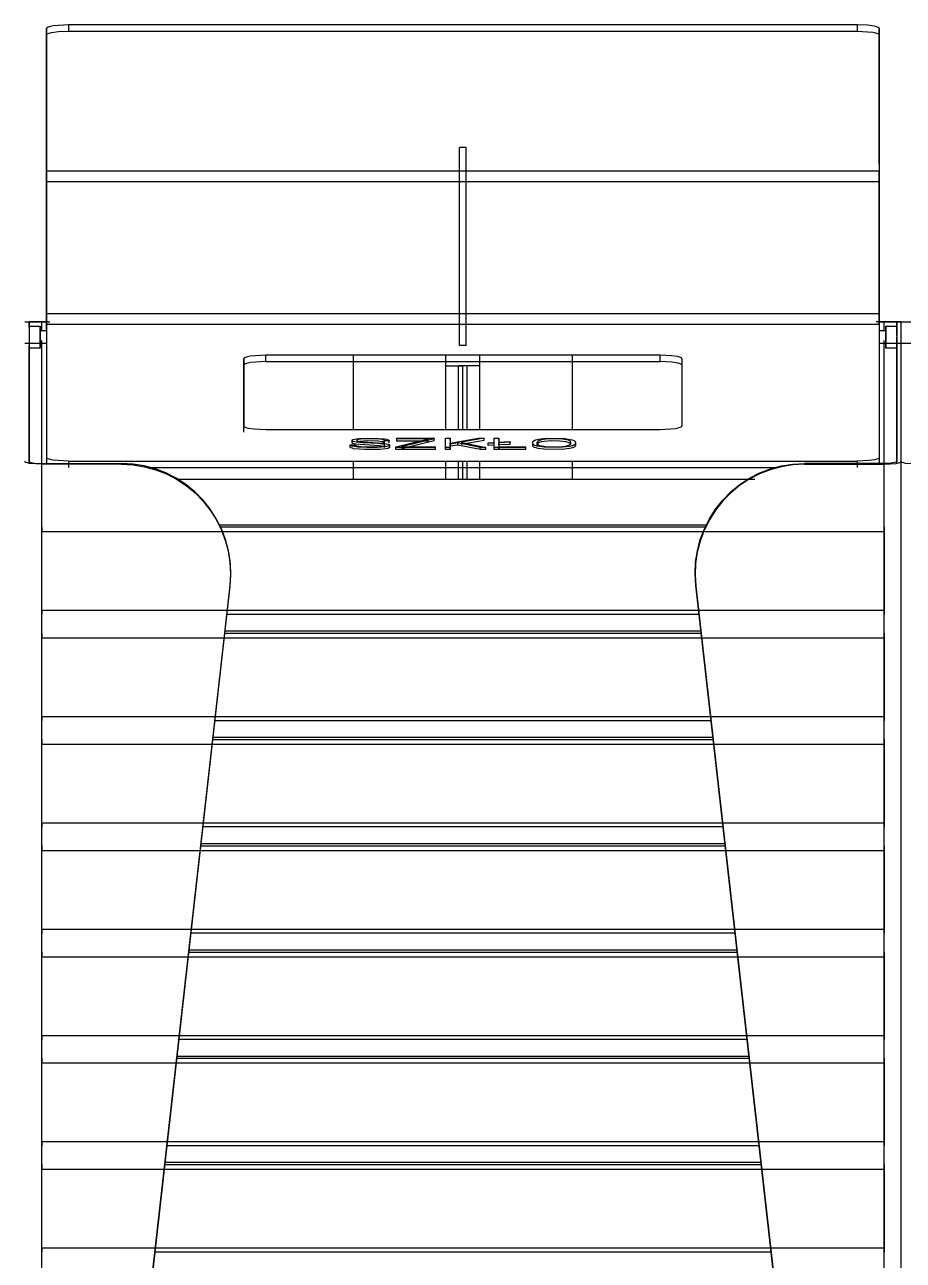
# Model space of a CAD drawing. Header units: millimetres. Extents: x 10366 to 23682, y 24552 to 29690.
# Drawn here: x 22075 to 22476, y 27637 to 28202 of the extents above; entities that cross this region are included whole.
import ezdxf

# ---------------------------------------------------------------- set-up
doc = ezdxf.new("R2010")
doc.units = ezdxf.units.MM
doc.header["$LTSCALE"] = 3
doc.layers.add('DomyÅ›lny', color=7, linetype='Continuous')

msp = doc.modelspace()

# ---------------------------------------------------------------- linework, layer by layer
at = {"layer": 'DomyÅ›lny'}
for p, q in [((22085.1, 28137.79), (22085.1, 28199.84)), ((22085.1, 28199.84), (22085.1, 28196.88)), ((22085.1, 28196.88), (22085.1, 28134.83)), ((22455.1, 28201.53), (22095.1, 28201.53)), ((22095.1, 28201.53), (22095.1, 28198.57)), ((22095.1, 28198.57), (22455.1, 28198.57)), ((22455.1, 28201.53), (22455.1, 28198.57)), ((22465.1, 28137.79), (22465.1, 28199.84)), ((22465.1, 28199.84), (22465.1, 28196.88)), ((22465.1, 28196.88), (22465.1, 28134.83)), ((22276.6, 28145.5), (22273.6, 28145.5)), ((22273.6, 28055.09), (22273.6, 28145.5)), ((22273.6, 28136.03), (22273.6, 28145.5)), ((22276.6, 28055.09), (22276.6, 28145.5)), ((22276.6, 28136.03), (22276.6, 28145.5)), ((22085.1, 28134.83), (22276.6, 28134.83)), ((22276.61, 28134.83), (22465.1, 28134.83)), ((22085.1, 28069.71), (22085.1, 28129.88)), ((22085.1, 28129.88), (22085.1, 28069.71)), ((22085.1, 28129.88), (22276.6, 28129.88)), ((22276.6, 28129.88), (22465.1, 28129.88)), ((22465.1, 28069.71), (22465.1, 28129.88)), ((22465.1, 28129.88), (22465.1, 28069.71)), ((22085.1, 28069.71), (22276.6, 28069.71)), ((22276.61, 28069.71), (22465.1, 28069.71)), ((22075.1, 28065.82), (22077.1, 28065.82)), ((22077.1, 28065.82), (22077.1, 28002.17)), ((22077.1, 28063.33), (22077.1, 28065.82)), ((22077.1, 28063.91), (22082.1, 28063.91)), ((22082.1, 28061.91), (22085.1, 28061.91)), ((22085.78, 28065.82), (22082.86, 28065.82)), ((22082.86, 28061.91), (22082.86, 28065.82)), ((22082.86, 28065.82), (22086.54, 28065.82)), ((22085.1, 28064.76), (22085.1, 28003.95)), ((22085.1, 28064.76), (22276.6, 28064.76)), ((22276.61, 28064.76), (22465.1, 28064.76)), ((22467.34, 28065.82), (22463.66, 28065.82)), ((22464.42, 28065.82), (22467.34, 28065.82)), ((22465.1, 28064.76), (22465.1, 28003.95)), ((22465.1, 28061.91), (22468.1, 28061.91)), ((22467.34, 28061.82), (22467.34, 28065.82)), ((22468.1, 28063.91), (22473.1, 28063.91)), ((22473.1, 28065.82), (22475.09, 28065.82)), ((22473.1, 28065.82), (22473.1, 28002.17)), ((22473.1, 28063.33), (22473.1, 28065.82)), ((22475.09, 28002.17), (22475.09, 28065.82)), ((22475.09, 28002.17), (22475.09, 28065.82)), ((22475.09, 28065.82), (22477.1, 28065.82)), ((22085.1, 28055.91), (22075.1, 28055.91)), ((22082.1, 28055.91), (22077.1, 28055.91)), ((22082.86, 28000.85), (22082.86, 28057.28)), ((22475.1, 28055.91), (22465.1, 28055.91)), ((22467.34, 28000.85), (22467.34, 28057.28)), ((22473.1, 28055.91), (22468.1, 28055.91)), ((22485.1, 28055.91), (22475.1, 28055.91)), ((22077.1, 28001.29), (22077.1, 28055)), ((22082.1, 28053.91), (22077.1, 28053.91)), ((22365.1, 28050.66), (22185.1, 28050.66)), ((22185.1, 28047.7), (22185.1, 28050.66)), ((22225.1, 28016.7), (22225.1, 28050.66)), ((22267.34, 28045.82), (22267.34, 28050.66)), ((22267.34, 28045.82), (22267.34, 28050.66)), ((22276.6, 28055.09), (22273.6, 28055.09)), ((22282.86, 28045.82), (22282.86, 28050.66)), ((22282.86, 28045.82), (22282.86, 28050.66)), ((22325.1, 28016.7), (22325.1, 28050.66)), ((22365.1, 28047.7), (22365.1, 28050.66)), ((22473.1, 28053.91), (22468.1, 28053.91)), ((22473.1, 28001.29), (22473.1, 28055)), ((22175.1, 28048.96), (22175.1, 28018.4)), ((22175.1, 28046), (22175.1, 28048.96)), ((22175.1, 28015.44), (22175.1, 28046)), ((22185.1, 28047.7), (22365.1, 28047.7)), ((22267.34, 28016.7), (22267.34, 28045.82)), ((22273.1, 28016.7), (22273.1, 28045.82)), ((22275.1, 28045.82), (22273.1, 28045.82)), ((22275.1, 28016.7), (22275.1, 28045.82)), ((22277.1, 28045.82), (22275.1, 28045.82)), ((22275.1, 28016.7), (22275.1, 28045.82)), ((22277.1, 28016.7), (22277.1, 28045.82)), ((22282.86, 28016.7), (22282.86, 28045.82)), ((22375.1, 28018.4), (22375.1, 28048.96)), ((22375.1, 28046), (22375.1, 28048.96)), ((22185.1, 28016.7), (22365.1, 28016.7)), ((22224.48, 28010.72), (22224.48, 28011.71)), ((22241.46, 28011.53), (22239.33, 28011.53)), ((22239.33, 28010.55), (22239.33, 28011.53)), ((22241.46, 28010.55), (22241.46, 28011.53)), ((22244.55, 28008.78), (22259.38, 28012.43)), ((22245, 28012.43), (22245, 28012.74)), ((22245, 28012.74), (22261.99, 28012.74)), ((22245, 28011.75), (22245, 28012.74)), ((22259.38, 28012.43), (22245, 28012.43)), ((22245, 28011.45), (22245, 28012.43)), ((22259.38, 28011.45), (22245, 28011.45)), ((22261.99, 28012.48), (22247.11, 28008.81)), ((22261.99, 28011.5), (22247.11, 28007.82)), ((22261.99, 28011.75), (22261.99, 28012.74)), ((22261.99, 28012.74), (22261.99, 28012.48)), ((22261.99, 28011.5), (22261.99, 28012.48)), ((22267.2, 28008.51), (22267.2, 28012.74)), ((22267.2, 28012.74), (22269.31, 28012.74)), ((22267.2, 28011.75), (22267.2, 28012.74)), ((22267.2, 28007.52), (22267.2, 28011.75)), ((22269.31, 28012.74), (22269.31, 28010.46)), ((22269.31, 28010.46), (22282.12, 28012.74)), ((22269.31, 28011.75), (22269.31, 28012.74)), ((22272.83, 28010.61), (22269.31, 28010.02)), ((22269.31, 28009.47), (22269.31, 28010.46)), ((22272.83, 28009.62), (22272.83, 28010.61)), ((22283.01, 28008.51), (22272.83, 28010.61)), ((22284.78, 28012.74), (22274.31, 28010.86)), ((22284.78, 28011.75), (22274.31, 28009.87)), ((22274.31, 28010.86), (22285.59, 28008.51)), ((22282.12, 28012.74), (22284.78, 28012.74)), ((22284.78, 28011.75), (22284.78, 28012.74)), ((22286.58, 28010.62), (22289.31, 28010.77)), ((22286.58, 28009.63), (22286.58, 28010.62)), ((22289.31, 28010.5), (22286.58, 28010.36)), ((22286.58, 28009.37), (22286.58, 28010.36)), ((22289.31, 28012.74), (22291.44, 28012.74)), ((22289.31, 28010.77), (22289.31, 28012.74)), ((22289.31, 28011.75), (22289.31, 28012.74)), ((22289.31, 28009.78), (22289.31, 28010.77)), ((22289.31, 28008.51), (22289.31, 28010.5)), ((22289.31, 28009.52), (22289.31, 28010.5)), ((22291.44, 28012.74), (22291.44, 28010.88)), ((22291.44, 28011.75), (22291.44, 28012.74)), ((22291.44, 28010.88), (22296.71, 28011.16)), ((22296.71, 28010.9), (22291.44, 28010.62)), ((22291.44, 28010.62), (22291.44, 28008.81)), ((22291.44, 28009.63), (22291.44, 28010.62)), ((22296.71, 28011.16), (22296.71, 28010.9)), ((22296.71, 28010.18), (22296.71, 28011.16)), ((22296.71, 28009.92), (22296.71, 28010.9)), ((22306.95, 28009.86), (22306.95, 28010.85)), ((22306.95, 28009.43), (22306.95, 28010.41)), ((22309.06, 28009.85), (22309.06, 28010.84)), ((22309.06, 28009.41), (22309.06, 28010.39)), ((22324.32, 28009.87), (22324.32, 28010.85)), ((22326.43, 28009.41), (22326.43, 28010.39)), ((22326.45, 28010.65), (22326.45, 28009.66)), ((22223.69, 28009.72), (22225.8, 28009.72)), ((22223.69, 28008.73), (22223.69, 28009.72)), ((22225.8, 28008.73), (22225.8, 28009.72)), ((22241.61, 28009.55), (22241.61, 28008.57)), ((22244.55, 28007.79), (22244.55, 28008.78)), ((22262.54, 28008.51), (22244.55, 28008.51)), ((22244.55, 28007.52), (22244.55, 28008.51)), ((22262.54, 28007.52), (22244.55, 28007.52)), ((22247.11, 28008.81), (22262.54, 28008.81)), ((22262.54, 28007.82), (22262.54, 28008.81)), ((22262.54, 28007.52), (22262.54, 28008.51)), ((22269.31, 28008.51), (22267.2, 28008.51)), ((22267.2, 28007.52), (22267.2, 28008.51)), ((22269.31, 28007.52), (22267.2, 28007.52)), ((22269.31, 28009.04), (22269.31, 28010.02)), ((22269.31, 28010.02), (22269.31, 28008.51)), ((22272.83, 28009.62), (22269.31, 28009.04)), ((22269.31, 28009.04), (22269.31, 28007.52)), ((22269.31, 28007.52), (22269.31, 28008.51)), ((22283.01, 28007.52), (22272.83, 28009.62)), ((22285.59, 28008.51), (22283.01, 28008.51)), ((22283.01, 28007.52), (22283.01, 28008.51)), ((22285.59, 28007.52), (22283.01, 28007.52)), ((22285.59, 28007.52), (22285.59, 28008.51)), ((22286.58, 28009.37), (22286.58, 28009.63)), ((22289.31, 28009.52), (22286.58, 28009.37)), ((22289.31, 28007.52), (22289.31, 28009.52)), ((22303.77, 28008.51), (22289.31, 28008.51)), ((22289.31, 28007.52), (22289.31, 28008.51)), ((22303.77, 28007.52), (22289.31, 28007.52)), ((22296.71, 28009.92), (22291.44, 28009.63)), ((22291.44, 28009.63), (22291.44, 28007.82)), ((22291.44, 28008.81), (22303.77, 28008.81)), ((22291.44, 28007.82), (22291.44, 28008.81)), ((22303.77, 28007.82), (22303.77, 28008.81)), ((22303.77, 28007.52), (22303.77, 28008.51)), ((22082.86, 28001.19), (22119.22, 28001.19)), ((22119.18, 28000.85), (22082.86, 28000.85)), ((22082.86, 27292.06), (22082.86, 28000.85)), ((22085.1, 28003.95), (22085.1, 28001)), ((22095.1, 28002.26), (22095.1, 27999.3)), ((22095.1, 28002.26), (22455.1, 28002.26)), ((22131.5, 27999.3), (22418.69, 27999.3)), ((22225.1, 27994.06), (22225.1, 28002.26)), ((22267.34, 27994.06), (22267.34, 28002.26)), ((22273.1, 27994.06), (22273.1, 28002.26)), ((22275.1, 27994.06), (22275.1, 28002.26)), ((22275.1, 27994.06), (22275.1, 28002.26)), ((22277.1, 27994.06), (22277.1, 28002.26)), ((22282.86, 27994.06), (22282.86, 28002.26)), ((22325.1, 27994.06), (22325.1, 28002.26)), ((22467.34, 28001.19), (22430.97, 28001.19)), ((22431.01, 28000.85), (22467.34, 28000.85)), ((22455.1, 28002.26), (22455.1, 27999.3)), ((22465.1, 28003.95), (22465.1, 28001)), ((22467.34, 27292.06), (22467.34, 28000.85)), ((22475.09, 27292.06), (22475.09, 28002.17)), ((22475.09, 27292.06), (22475.09, 28002.17)), ((22144.29, 27994.06), (22408.38, 27994.06)), ((22144.29, 27994.06), (22408.38, 27994.06)), ((22163.79, 27973.24), (22386.4, 27973.24)), ((22163.79, 27973.23), (22386.4, 27973.23)), ((22164.3, 27972.2), (22385.89, 27972.2)), ((22082.85, 27934.15), (22082.85, 27970.07)), ((22082.85, 27970.07), (22467.34, 27970.07)), ((22467.34, 27970.07), (22467.34, 27934.15)), ((22096.1, 27300.94), (22168.81, 27945.47)), ((22168.77, 27945.13), (22096.1, 27300.94)), ((22168.77, 27945.13), (22168.81, 27945.47)), ((22381.42, 27945.13), (22381.38, 27945.47)), ((22454.09, 27300.94), (22381.38, 27945.47)), ((22381.42, 27945.13), (22454.09, 27300.94)), ((22082.85, 27934.15), (22467.34, 27934.15)), ((22382.87, 27932.28), (22167.32, 27932.28)), ((22082.85, 27885.63), (22082.85, 27921.55)), ((22082.85, 27921.55), (22467.34, 27921.55)), ((22166.35, 27923.68), (22383.84, 27923.68)), ((22166.47, 27924.72), (22383.72, 27924.72)), ((22166.47, 27924.71), (22383.72, 27924.71)), ((22467.34, 27921.55), (22467.34, 27885.63)), ((22082.85, 27885.63), (22467.34, 27885.63)), ((22388.34, 27883.76), (22161.85, 27883.76)), ((22160.88, 27875.16), (22389.31, 27875.16)), ((22160.99, 27876.2), (22389.2, 27876.2)), ((22160.99, 27876.19), (22389.2, 27876.19)), ((22082.85, 27837.11), (22082.85, 27873.03)), ((22082.85, 27873.03), (22467.34, 27873.03)), ((22467.34, 27873.03), (22467.34, 27837.11)), ((22082.85, 27837.11), (22467.34, 27837.11)), ((22393.82, 27835.24), (22156.37, 27835.24)), ((22082.85, 27788.59), (22082.85, 27824.51)), ((22082.85, 27824.51), (22467.34, 27824.51)), ((22155.4, 27826.64), (22394.79, 27826.64)), ((22155.52, 27827.68), (22394.67, 27827.68)), ((22155.52, 27827.67), (22394.67, 27827.67)), ((22467.34, 27824.51), (22467.34, 27788.59)), ((22082.85, 27788.59), (22467.34, 27788.59)), ((22399.29, 27786.72), (22150.9, 27786.72)), ((22150.05, 27779.16), (22400.14, 27779.16)), ((22150.05, 27779.15), (22400.14, 27779.15)), ((22082.85, 27775.99), (22467.34, 27775.99)), ((22082.85, 27740.07), (22082.85, 27775.99)), ((22149.93, 27778.12), (22400.26, 27778.12)), ((22467.34, 27775.99), (22467.34, 27740.07)), ((22082.85, 27740.07), (22467.34, 27740.07)), ((22404.76, 27738.2), (22145.43, 27738.2)), ((22144.46, 27729.6), (22405.73, 27729.6)), ((22144.57, 27730.64), (22405.62, 27730.64)), ((22144.57, 27730.63), (22405.62, 27730.63)), ((22082.85, 27691.55), (22082.85, 27727.47)), ((22082.85, 27727.47), (22467.34, 27727.47)), ((22467.34, 27727.47), (22467.34, 27691.55)), ((22082.85, 27691.55), (22467.34, 27691.55)), ((22410.24, 27689.68), (22139.95, 27689.68)), ((22082.85, 27643.03), (22082.85, 27678.95)), ((22082.85, 27678.95), (22467.34, 27678.95)), ((22138.98, 27681.08), (22411.21, 27681.08)), ((22139.1, 27682.12), (22411.09, 27682.12)), ((22139.1, 27682.11), (22411.09, 27682.11)), ((22467.34, 27678.95), (22467.34, 27643.03)), ((22082.85, 27643.03), (22467.34, 27643.03)), ((22415.71, 27641.16), (22134.48, 27641.16))]:
    msp.add_line(p, q, dxfattribs=at)
for points in [[(22095.1, 28201.53, 0), (22088.02, 28201.03, 0), (22086.73, 28200.76, 0), (22085.8, 28200.46, 0), (22085.48, 28200.3, 0), (22085.36, 28200.22, 0), (22085.26, 28200.14, 0), (22085.19, 28200.07, 0), (22085.16, 28200.03, 0), (22085.14, 28199.99, 0), (22085.12, 28199.95, 0), (22085.1, 28199.91, 0), (22085.1, 28199.87, 0), (22085.1, 28199.84, 0)], [(22085.1, 28196.88, 0), (22085.1, 28196.92, 0), (22085.1, 28196.95, 0), (22085.12, 28196.99, 0), (22085.14, 28197.03, 0), (22085.16, 28197.07, 0), (22085.19, 28197.11, 0), (22085.26, 28197.19, 0), (22085.36, 28197.27, 0), (22085.48, 28197.35, 0), (22085.8, 28197.5, 0), (22086.21, 28197.66, 0), (22087.33, 28197.95, 0), (22090.5, 28198.38, 0), (22095.1, 28198.57, 0)], [(22465.1, 28199.84, 0), (22465.09, 28199.87, 0), (22465.09, 28199.91, 0), (22465.07, 28199.95, 0), (22465.05, 28199.99, 0), (22465.03, 28200.03, 0), (22465, 28200.07, 0), (22464.93, 28200.14, 0), (22464.83, 28200.22, 0), (22464.71, 28200.3, 0), (22464.39, 28200.46, 0), (22463.98, 28200.61, 0), (22462.86, 28200.9, 0), (22459.69, 28201.34, 0), (22455.1, 28201.53, 0)], [(22455.1, 28198.57, 0), (22462.17, 28198.08, 0), (22463.46, 28197.81, 0), (22464.39, 28197.5, 0), (22464.71, 28197.35, 0), (22464.83, 28197.27, 0), (22464.93, 28197.19, 0), (22465, 28197.11, 0), (22465.03, 28197.07, 0), (22465.05, 28197.03, 0), (22465.07, 28196.99, 0), (22465.09, 28196.95, 0), (22465.09, 28196.92, 0), (22465.1, 28196.88, 0)], [(22085.1, 28129.88, 0), (22085.1, 28137.79, 0)], [(22085.1, 28134.83, 0), (22085.1, 28134.62, 0), (22085.1, 28133.76, 0), (22085.1, 28129.88, 0)], [(22465.1, 28137.79, 0), (22465.1, 28137.45, 0), (22465.1, 28136.08, 0), (22465.1, 28129.88, 0)], [(22465.1, 28129.88, 0), (22465.1, 28134.83, 0)], [(22085.1, 28061.81, 0), (22085.1, 28062.14, 0), (22085.1, 28063.52, 0), (22085.1, 28069.71, 0)], [(22085.1, 28069.71, 0), (22085.1, 28064.76, 0)], [(22465.1, 28069.71, 0), (22465.1, 28061.81, 0)], [(22465.1, 28064.76, 0), (22465.1, 28064.97, 0), (22465.1, 28065.83, 0), (22465.1, 28069.71, 0)], [(22075.1, 28065.82, 0), (22075.1, 28065.82, 0), (22075.1, 28065.82, 0), (22075.1, 28065.82, 0), (22075.1, 28065.82, 0), (22075.1, 28065.82, 0), (22075.1, 28065.82, 0), (22075.1, 28065.82, 0), (22075.1, 28065.82, 0), (22075.1, 28065.82, 0), (22075.1, 28065.82, 0), (22075.11, 28065.82, 0), (22075.16, 28065.82, 0), (22075.67, 28065.82, 0), (22078.06, 28065.82, 0), (22082.86, 28065.82, 0)], [(22082.86, 28065.82, 0), (22077.1, 28065.82, 0)], [(22082.1, 28061.91, 0), (22082.1, 28061.91, 0), (22082.1, 28061.91, 0), (22082.1, 28061.91, 0), (22082.1, 28061.91, 0), (22082.1, 28061.91, 0), (22082.1, 28061.91, 0), (22082.1, 28061.91, 0), (22082.1, 28061.91, 0), (22082.1, 28061.91, 0), (22082.1, 28061.91, 0), (22082.1, 28061.91, 0), (22082.1, 28061.9, 0), (22082.1, 28061.89, 0), (22082.1, 28061.82, 0), (22082.1, 28061.54, 0), (22082.1, 28055.91, 0)], [(22467.34, 28065.82, 0), (22473.1, 28065.82, 0)], [(22475.09, 28065.82, 0), (22475.09, 28065.82, 0), (22475.09, 28065.82, 0), (22475.09, 28065.82, 0), (22475.09, 28065.82, 0), (22475.09, 28065.82, 0), (22475.09, 28065.82, 0), (22475.09, 28065.82, 0), (22475.09, 28065.82, 0), (22475.09, 28065.82, 0), (22475.09, 28065.82, 0), (22475.08, 28065.82, 0), (22475.03, 28065.82, 0), (22474.52, 28065.82, 0), (22472.13, 28065.82, 0), (22467.34, 28065.82, 0)], [(22468.1, 28061.91, 0), (22468.1, 28061.91, 0), (22468.1, 28061.91, 0), (22468.1, 28061.91, 0), (22468.1, 28061.91, 0), (22468.1, 28061.91, 0), (22468.1, 28061.91, 0), (22468.1, 28061.91, 0), (22468.1, 28061.91, 0), (22468.1, 28061.91, 0), (22468.1, 28061.91, 0), (22468.1, 28061.91, 0), (22468.1, 28061.9, 0), (22468.1, 28061.89, 0), (22468.1, 28061.82, 0), (22468.1, 28061.54, 0), (22468.1, 28055.91, 0)], [(22473.1, 28059.55, 0), (22473.1, 28062.87, 0), (22473.1, 28063.74, 0), (22473.1, 28063.89, 0), (22473.1, 28063.91, 0), (22473.1, 28063.91, 0), (22473.1, 28063.91, 0), (22473.1, 28063.91, 0), (22473.1, 28063.91, 0), (22473.1, 28063.91, 0), (22473.1, 28063.91, 0), (22473.1, 28063.91, 0), (22473.1, 28063.91, 0), (22473.1, 28063.91, 0), (22473.1, 28063.91, 0), (22473.1, 28063.91, 0), (22473.1, 28063.91, 0), (22473.1, 28063.91, 0), (22473.1, 28063.91, 0), (22473.1, 28063.91, 0), (22473.1, 28063.9, 0), (22473.1, 28063.88, 0), (22473.1, 28063.77, 0), (22473.1, 28063.32, 0), (22473.1, 28054.83, 0), (22473.1, 28053.92, 0), (22473.1, 28053.91, 0), (22473.1, 28053.91, 0), (22473.1, 28053.91, 0), (22473.1, 28053.91, 0), (22473.1, 28053.91, 0), (22473.1, 28053.91, 0), (22473.1, 28053.91, 0), (22473.1, 28053.91, 0), (22473.1, 28053.91, 0), (22473.1, 28053.91, 0), (22473.1, 28053.91, 0), (22473.1, 28053.91, 0), (22473.1, 28053.91, 0), (22473.1, 28053.91, 0), (22473.1, 28053.91, 0), (22473.1, 28053.91, 0), (22473.1, 28053.91, 0), (22473.1, 28053.92, 0), (22473.1, 28053.94, 0), (22473.1, 28054.05, 0), (22473.1, 28054.5, 0), (22473.1, 28058.91, 0)], [(22473.1, 28061.91, 0), (22473.1, 28061.91, 0), (22473.1, 28061.91, 0), (22473.1, 28061.91, 0), (22473.1, 28061.91, 0), (22473.1, 28061.91, 0), (22473.1, 28061.91, 0), (22473.1, 28061.91, 0), (22473.1, 28061.91, 0), (22473.1, 28061.91, 0), (22473.1, 28061.91, 0), (22473.1, 28061.91, 0), (22473.1, 28061.9, 0), (22473.1, 28061.89, 0), (22473.1, 28061.82, 0), (22473.1, 28061.54, 0), (22473.1, 28058.98, 0), (22473.1, 28056.82, 0), (22473.1, 28056.13, 0), (22473.1, 28055.96, 0), (22473.1, 28055.92, 0), (22473.1, 28055.91, 0), (22473.1, 28055.91, 0), (22473.1, 28055.91, 0), (22473.1, 28055.91, 0), (22473.1, 28055.91, 0), (22473.1, 28055.91, 0), (22473.1, 28055.91, 0), (22473.1, 28055.91, 0), (22473.1, 28055.91, 0), (22473.1, 28055.91, 0), (22473.1, 28055.91, 0), (22473.1, 28055.91, 0)], [(22475.09, 28065.82, 0), (22475.09, 28065.82, 0), (22475.09, 28065.82, 0), (22475.09, 28065.82, 0), (22475.09, 28065.82, 0), (22475.09, 28065.82, 0), (22475.09, 28065.82, 0), (22475.09, 28065.82, 0), (22475.09, 28065.82, 0), (22475.1, 28065.82, 0), (22475.1, 28065.82, 0), (22475.11, 28065.82, 0), (22475.16, 28065.82, 0), (22475.67, 28065.82, 0), (22478.06, 28065.82, 0), (22482.86, 28065.82, 0)], [(22185.1, 28050.66, 0), (22178.02, 28050.16, 0), (22176.78, 28049.9, 0), (22175.86, 28049.61, 0), (22175.53, 28049.45, 0), (22175.4, 28049.37, 0), (22175.29, 28049.29, 0), (22175.2, 28049.21, 0), (22175.17, 28049.17, 0), (22175.14, 28049.12, 0), (22175.12, 28049.08, 0), (22175.11, 28049.04, 0), (22175.1, 28049, 0), (22175.1, 28048.96, 0)], [(22375.1, 28048.96, 0), (22375.09, 28049, 0), (22375.08, 28049.04, 0), (22375.07, 28049.08, 0), (22375.05, 28049.12, 0), (22375.02, 28049.17, 0), (22374.99, 28049.21, 0), (22374.9, 28049.29, 0), (22374.8, 28049.37, 0), (22374.51, 28049.53, 0), (22374.13, 28049.68, 0), (22373.12, 28049.97, 0), (22370.23, 28050.41, 0), (22365.1, 28050.66, 0)], [(22185.1, 28047.7, 0), (22178.3, 28047.25, 0), (22176.96, 28046.99, 0), (22175.94, 28046.68, 0), (22175.58, 28046.52, 0), (22175.43, 28046.44, 0), (22175.31, 28046.35, 0), (22175.22, 28046.27, 0), (22175.18, 28046.22, 0), (22175.15, 28046.18, 0), (22175.13, 28046.13, 0), (22175.11, 28046.09, 0), (22175.1, 28046.05, 0), (22175.1, 28046, 0)], [(22267.34, 28045.82, 0), (22275.1, 28045.82, 0)], [(22267.34, 28045.82, 0), (22273.1, 28045.82, 0)], [(22282.86, 28045.82, 0), (22275.1, 28045.82, 0)], [(22282.86, 28045.82, 0), (22277.1, 28045.82, 0)], [(22375.1, 28046, 0), (22375.09, 28046.04, 0), (22375.08, 28046.08, 0), (22375.07, 28046.12, 0), (22375.05, 28046.16, 0), (22375.03, 28046.2, 0), (22375, 28046.24, 0), (22374.92, 28046.31, 0), (22374.82, 28046.39, 0), (22374.57, 28046.55, 0), (22374.22, 28046.69, 0), (22373.28, 28046.98, 0), (22370.53, 28047.43, 0), (22365.1, 28047.7, 0)], [(22175.1, 28018.4, 0), (22175.1, 28018.36, 0), (22175.11, 28018.32, 0), (22175.12, 28018.27, 0), (22175.14, 28018.23, 0), (22175.17, 28018.19, 0), (22175.2, 28018.15, 0), (22175.29, 28018.07, 0), (22175.4, 28017.99, 0), (22175.68, 28017.83, 0), (22176.06, 28017.67, 0), (22177.07, 28017.39, 0), (22179.96, 28016.94, 0), (22185.1, 28016.7, 0)], [(22365.1, 28016.7, 0), (22372.17, 28017.2, 0), (22373.41, 28017.46, 0), (22374.33, 28017.75, 0), (22374.66, 28017.91, 0), (22374.79, 28017.99, 0), (22374.9, 28018.07, 0), (22374.99, 28018.15, 0), (22375.02, 28018.19, 0), (22375.05, 28018.23, 0), (22375.07, 28018.27, 0), (22375.08, 28018.32, 0), (22375.09, 28018.36, 0), (22375.1, 28018.4, 0)], [(22239.33, 28011.53, 0), (22239.33, 28011.56, 0), (22239.32, 28011.58, 0), (22239.32, 28011.6, 0), (22239.31, 28011.62, 0), (22239.3, 28011.64, 0), (22239.27, 28011.68, 0), (22239.23, 28011.73, 0), (22239.19, 28011.77, 0), (22239.13, 28011.81, 0), (22238.99, 28011.88, 0), (22238.81, 28011.95, 0), (22238.34, 28012.09, 0), (22236.96, 28012.31, 0), (22232.88, 28012.49, 0), (22228.58, 28012.31, 0), (22227.26, 28012.09, 0), (22227.04, 28012.03, 0), (22226.86, 28011.96, 0), (22226.73, 28011.89, 0), (22226.68, 28011.85, 0), (22226.65, 28011.82, 0), (22226.63, 28011.8, 0), (22226.62, 28011.78, 0), (22226.61, 28011.76, 0), (22226.61, 28011.74, 0), (22226.61, 28011.72, 0), (22226.61, 28011.7, 0), (22226.61, 28011.68, 0), (22226.62, 28011.66, 0), (22226.62, 28011.64, 0), (22226.64, 28011.62, 0), (22226.65, 28011.61, 0), (22226.67, 28011.59, 0), (22226.71, 28011.55, 0), (22226.76, 28011.52, 0), (22226.9, 28011.45, 0), (22227.09, 28011.39, 0), (22227.59, 28011.27, 0), (22229.16, 28011.07, 0), (22238.85, 28010.43, 0), (22240.14, 28010.23, 0), (22241.03, 28010.01, 0), (22241.33, 28009.89, 0), (22241.44, 28009.82, 0), (22241.52, 28009.75, 0), (22241.55, 28009.72, 0), (22241.57, 28009.68, 0), (22241.59, 28009.65, 0), (22241.61, 28009.61, 0), (22241.61, 28009.57, 0), (22241.61, 28009.55, 0), (22241.61, 28009.53, 0), (22241.61, 28009.51, 0), (22241.6, 28009.49, 0), (22241.6, 28009.47, 0), (22241.58, 28009.43, 0), (22241.55, 28009.39, 0), (22241.51, 28009.35, 0), (22241.46, 28009.31, 0), (22241.35, 28009.24, 0), (22241.2, 28009.17, 0), (22240.81, 28009.04, 0), (22239.63, 28008.8, 0), (22236, 28008.5, 0), (22231.27, 28008.47, 0), (22227.08, 28008.7, 0), (22225.61, 28008.89, 0), (22224.55, 28009.13, 0), (22224.17, 28009.27, 0), (22224.02, 28009.34, 0), (22223.9, 28009.41, 0), (22223.81, 28009.48, 0), (22223.77, 28009.52, 0), (22223.74, 28009.56, 0), (22223.72, 28009.6, 0), (22223.7, 28009.64, 0), (22223.69, 28009.68, 0), (22223.69, 28009.72, 0)], [(22239.48, 28009.55, 0), (22239.48, 28009.57, 0), (22239.48, 28009.6, 0), (22239.47, 28009.62, 0), (22239.46, 28009.64, 0), (22239.44, 28009.66, 0), (22239.42, 28009.69, 0), (22239.37, 28009.73, 0), (22239.31, 28009.77, 0), (22239.23, 28009.81, 0), (22239.04, 28009.89, 0), (22238.47, 28010.03, 0), (22236.53, 28010.26, 0), (22229.35, 28010.69, 0), (22226.8, 28010.92, 0), (22225.76, 28011.09, 0), (22225.03, 28011.28, 0), (22224.78, 28011.39, 0), (22224.68, 28011.44, 0), (22224.6, 28011.49, 0), (22224.54, 28011.55, 0), (22224.52, 28011.58, 0), (22224.5, 28011.61, 0), (22224.49, 28011.64, 0), (22224.48, 28011.67, 0), (22224.48, 28011.7, 0), (22224.48, 28011.73, 0), (22224.48, 28011.76, 0), (22224.49, 28011.79, 0), (22224.51, 28011.81, 0), (22224.53, 28011.84, 0), (22224.55, 28011.87, 0), (22224.6, 28011.92, 0), (22224.68, 28011.97, 0), (22224.77, 28012.03, 0), (22225, 28012.12, 0), (22225.67, 28012.3, 0), (22227.79, 28012.6, 0), (22233.9, 28012.79, 0), (22239.33, 28012.4, 0), (22240.24, 28012.22, 0), (22240.92, 28012.01, 0), (22241.15, 28011.89, 0), (22241.25, 28011.84, 0), (22241.32, 28011.78, 0), (22241.38, 28011.72, 0), (22241.41, 28011.69, 0), (22241.42, 28011.66, 0), (22241.44, 28011.63, 0), (22241.45, 28011.6, 0), (22241.46, 28011.56, 0), (22241.46, 28011.53, 0)], [(22239.48, 28008.56, 0), (22239.48, 28008.58, 0), (22239.48, 28008.61, 0), (22239.47, 28008.63, 0), (22239.46, 28008.65, 0), (22239.45, 28008.67, 0), (22239.43, 28008.69, 0), (22239.39, 28008.73, 0), (22239.33, 28008.77, 0), (22239.26, 28008.81, 0), (22239.09, 28008.89, 0), (22238.61, 28009.02, 0), (22236.97, 28009.24, 0), (22230.38, 28009.63, 0), (22226.09, 28010.04, 0), (22225.39, 28010.19, 0), (22224.88, 28010.35, 0), (22224.7, 28010.44, 0), (22224.63, 28010.48, 0), (22224.58, 28010.53, 0), (22224.53, 28010.58, 0), (22224.52, 28010.6, 0), (22224.5, 28010.62, 0), (22224.49, 28010.65, 0), (22224.48, 28010.67, 0), (22224.48, 28010.7, 0), (22224.48, 28010.72, 0)], [(22239.33, 28010.55, 0), (22239.33, 28010.57, 0), (22239.32, 28010.6, 0), (22239.32, 28010.62, 0), (22239.3, 28010.65, 0), (22239.29, 28010.67, 0), (22239.27, 28010.7, 0), (22239.23, 28010.74, 0), (22239.17, 28010.79, 0), (22239.11, 28010.83, 0), (22238.93, 28010.92, 0), (22238.71, 28011, 0), (22238.12, 28011.15, 0), (22236.39, 28011.38, 0), (22231.33, 28011.49, 0), (22227.86, 28011.23, 0), (22227.31, 28011.12, 0), (22226.92, 28011, 0), (22226.78, 28010.94, 0), (22226.73, 28010.9, 0), (22226.68, 28010.87, 0), (22226.65, 28010.83, 0), (22226.64, 28010.82, 0), (22226.63, 28010.8, 0), (22226.62, 28010.78, 0), (22226.61, 28010.76, 0), (22226.61, 28010.74, 0), (22226.61, 28010.72, 0)], [(22324.32, 28009.87, 0), (22324.32, 28009.92, 0), (22324.31, 28009.98, 0), (22324.3, 28010.03, 0), (22324.28, 28010.08, 0), (22324.26, 28010.13, 0), (22324.19, 28010.23, 0), (22324.11, 28010.33, 0), (22324, 28010.42, 0), (22323.88, 28010.51, 0), (22323.56, 28010.68, 0), (22323.16, 28010.83, 0), (22322.11, 28011.1, 0), (22319.19, 28011.43, 0), (22315.42, 28011.48, 0), (22312.2, 28011.25, 0), (22310.94, 28011.02, 0), (22309.98, 28010.74, 0), (22309.63, 28010.57, 0), (22309.48, 28010.49, 0), (22309.36, 28010.39, 0), (22309.26, 28010.3, 0), (22309.18, 28010.2, 0), (22309.12, 28010.1, 0), (22309.09, 28010.05, 0), (22309.08, 28010, 0), (22309.07, 28009.94, 0), (22309.06, 28009.89, 0), (22309.06, 28009.53, 0), (22309.06, 28009.43, 0), (22309.06, 28009.37, 0), (22309.07, 28009.31, 0), (22309.08, 28009.25, 0), (22309.1, 28009.19, 0), (22309.13, 28009.14, 0), (22309.17, 28009.08, 0)], [(22241.61, 28008.57, 0), (22241.61, 28008.54, 0), (22241.6, 28008.5, 0), (22241.59, 28008.47, 0), (22241.57, 28008.44, 0), (22241.55, 28008.41, 0), (22241.52, 28008.38, 0), (22241.45, 28008.32, 0), (22241.36, 28008.26, 0), (22241.13, 28008.15, 0), (22240.81, 28008.05, 0), (22239.93, 28007.86, 0), (22237.33, 28007.59, 0), (22230.2, 28007.51, 0), (22225.38, 28007.95, 0), (22224.64, 28008.12, 0), (22224.11, 28008.31, 0), (22223.93, 28008.41, 0), (22223.85, 28008.46, 0), (22223.79, 28008.51, 0), (22223.75, 28008.56, 0), (22223.73, 28008.59, 0), (22223.71, 28008.62, 0), (22223.7, 28008.65, 0), (22223.69, 28008.67, 0), (22223.69, 28008.7, 0), (22223.69, 28008.73, 0)], [(22225.8, 28009.72, 0), (22225.8, 28009.69, 0), (22225.81, 28009.66, 0), (22225.81, 28009.64, 0), (22225.83, 28009.61, 0), (22225.84, 28009.59, 0), (22225.86, 28009.57, 0), (22225.91, 28009.52, 0), (22225.97, 28009.47, 0), (22226.04, 28009.43, 0), (22226.23, 28009.34, 0), (22226.76, 28009.18, 0), (22228.46, 28008.93, 0), (22233.66, 28008.75, 0), (22237.91, 28008.99, 0), (22238.6, 28009.11, 0), (22239.09, 28009.24, 0), (22239.26, 28009.31, 0), (22239.33, 28009.35, 0), (22239.39, 28009.39, 0), (22239.43, 28009.42, 0), (22239.45, 28009.44, 0), (22239.46, 28009.46, 0), (22239.47, 28009.48, 0), (22239.48, 28009.51, 0), (22239.48, 28009.53, 0), (22239.48, 28009.55, 0)], [(22326.43, 28009.41, 0), (22326.43, 28009.35, 0), (22326.42, 28009.29, 0), (22326.41, 28009.23, 0), (22326.38, 28009.17, 0), (22326.36, 28009.12, 0), (22326.28, 28009.01, 0), (22326.18, 28008.9, 0), (22326.06, 28008.79, 0), (22325.91, 28008.69, 0), (22325.53, 28008.5, 0), (22325.06, 28008.32, 0), (22323.84, 28008, 0), (22320.42, 28007.58, 0), (22312.02, 28007.66, 0), (22309.5, 28008.02, 0), (22308.52, 28008.27, 0), (22307.77, 28008.54, 0), (22307.49, 28008.69, 0), (22307.26, 28008.85, 0), (22307.17, 28008.93, 0), (22307.1, 28009.02, 0), (22307.04, 28009.1, 0), (22306.99, 28009.19, 0), (22306.96, 28009.28, 0), (22306.95, 28009.37, 0), (22306.95, 28009.86, 0)], [(22082.86, 28000.85, 0), (22077.29, 28001.25, 0), (22076.35, 28001.45, 0), (22075.66, 28001.68, 0), (22075.41, 28001.8, 0), (22075.32, 28001.86, 0), (22075.24, 28001.92, 0), (22075.18, 28001.98, 0), (22075.15, 28002.01, 0), (22075.13, 28002.04, 0), (22075.12, 28002.07, 0), (22075.1, 28002.11, 0), (22075.1, 28002.14, 0), (22075.1, 28002.17, 0)], [(22077.1, 28002.17, 0), (22077.1, 28002.15, 0), (22077.1, 28002.12, 0), (22077.11, 28002.1, 0), (22077.13, 28002.07, 0), (22077.14, 28002.05, 0), (22077.19, 28002, 0), (22077.25, 28001.95, 0), (22077.32, 28001.9, 0), (22077.51, 28001.81, 0), (22078.04, 28001.63, 0), (22079.61, 28001.36, 0), (22082.86, 28001.19, 0)], [(22095.1, 28002.26, 0), (22087.94, 28002.77, 0), (22086.72, 28003.03, 0), (22085.83, 28003.32, 0), (22085.51, 28003.47, 0), (22085.39, 28003.55, 0), (22085.28, 28003.63, 0), (22085.2, 28003.71, 0), (22085.17, 28003.75, 0), (22085.14, 28003.79, 0), (22085.12, 28003.83, 0), (22085.11, 28003.87, 0), (22085.1, 28003.91, 0), (22085.1, 28003.95, 0)], [(22119.18, 28000.85, 0), (22124.52, 28000.56, 0), (22129.76, 27999.71, 0), (22134.88, 27998.31, 0), (22139.78, 27996.39, 0), (22144.44, 27993.97, 0), (22148.79, 27991.1, 0), (22152.82, 27987.78, 0), (22156.46, 27984.08, 0), (22159.76, 27979.94, 0), (22162.61, 27975.46, 0), (22164.96, 27970.73, 0), (22166.79, 27965.79, 0), (22168.1, 27960.72, 0), (22168.86, 27955.56, 0), (22169.09, 27950.36, 0), (22168.77, 27945.13, 0)], [(22168.81, 27945.47, 0), (22169.12, 27950.8, 0), (22168.88, 27956.09, 0), (22168.08, 27961.33, 0), (22166.75, 27966.41, 0), (22164.89, 27971.32, 0), (22162.55, 27975.97, 0), (22159.74, 27980.36, 0), (22156.5, 27984.42, 0), (22152.79, 27988.18, 0), (22148.67, 27991.55, 0), (22144.25, 27994.45, 0), (22139.55, 27996.85, 0), (22134.66, 27998.74, 0), (22129.61, 28000.09, 0), (22124.46, 28000.91, 0), (22119.22, 28001.19, 0)], [(22381.38, 27945.47, 0), (22381.07, 27950.8, 0), (22381.31, 27956.09, 0), (22382.11, 27961.33, 0), (22383.45, 27966.41, 0), (22385.3, 27971.32, 0), (22387.64, 27975.97, 0), (22390.45, 27980.36, 0), (22393.69, 27984.42, 0), (22397.4, 27988.18, 0), (22401.52, 27991.55, 0), (22405.94, 27994.45, 0), (22410.64, 27996.85, 0), (22415.53, 27998.74, 0), (22420.58, 28000.09, 0), (22425.73, 28000.91, 0), (22430.97, 28001.19, 0)], [(22431.01, 28000.85, 0), (22425.67, 28000.56, 0), (22420.43, 27999.71, 0), (22415.31, 27998.31, 0), (22410.41, 27996.39, 0), (22405.75, 27993.97, 0), (22401.4, 27991.1, 0), (22397.37, 27987.78, 0), (22393.73, 27984.08, 0), (22390.43, 27979.94, 0), (22387.58, 27975.46, 0), (22385.23, 27970.73, 0), (22383.4, 27965.79, 0), (22382.09, 27960.72, 0), (22381.33, 27955.56, 0), (22381.1, 27950.36, 0), (22381.42, 27945.13, 0)], [(22465.1, 28003.95, 0), (22465.09, 28003.91, 0), (22465.08, 28003.87, 0), (22465.06, 28003.83, 0), (22465.04, 28003.78, 0), (22465.01, 28003.74, 0), (22464.98, 28003.7, 0), (22464.89, 28003.61, 0), (22464.78, 28003.53, 0), (22464.48, 28003.37, 0), (22464.09, 28003.21, 0), (22463.05, 28002.93, 0), (22460.15, 28002.49, 0), (22455.1, 28002.26, 0)], [(22467.34, 28000.85, 0), (22472.9, 28001.25, 0), (22473.84, 28001.45, 0), (22474.53, 28001.68, 0), (22474.78, 28001.8, 0), (22474.87, 28001.86, 0), (22474.95, 28001.92, 0), (22475.01, 28001.98, 0), (22475.04, 28002.01, 0), (22475.06, 28002.04, 0), (22475.07, 28002.07, 0), (22475.09, 28002.11, 0), (22475.09, 28002.14, 0), (22475.09, 28002.17, 0)], [(22473.1, 28002.17, 0), (22473.09, 28002.15, 0), (22473.09, 28002.12, 0), (22473.08, 28002.1, 0), (22473.06, 28002.07, 0), (22473.05, 28002.05, 0), (22473, 28002, 0), (22472.94, 28001.95, 0), (22472.87, 28001.9, 0), (22472.68, 28001.81, 0), (22472.15, 28001.63, 0), (22470.58, 28001.36, 0), (22467.34, 28001.19, 0)], [(22482.86, 28000.85, 0), (22477.29, 28001.25, 0), (22476.35, 28001.45, 0), (22475.66, 28001.68, 0), (22475.41, 28001.8, 0), (22475.32, 28001.86, 0), (22475.24, 28001.92, 0), (22475.18, 28001.98, 0), (22475.15, 28002.01, 0), (22475.13, 28002.04, 0), (22475.12, 28002.07, 0), (22475.1, 28002.11, 0), (22475.1, 28002.14, 0), (22475.09, 28002.17, 0)], [(22082.85, 27972.2, 0), (22082.85, 27972.17, 0), (22082.85, 27972.07, 0), (22082.85, 27971.64, 0), (22082.85, 27970.07, 0)], [(22467.34, 27972.2, 0), (22467.34, 27972.17, 0), (22467.34, 27972.07, 0), (22467.34, 27971.64, 0), (22467.34, 27970.07, 0)], [(22082.85, 27934.15, 0), (22082.85, 27932.76, 0), (22082.85, 27932.38, 0), (22082.85, 27932.29, 0), (22082.85, 27932.28, 0), (22082.85, 27932.28, 0), (22082.85, 27932.28, 0), (22082.85, 27932.28, 0), (22082.85, 27932.28, 0), (22082.85, 27932.28, 0), (22082.85, 27932.28, 0), (22082.85, 27932.28, 0), (22082.85, 27932.28, 0), (22082.85, 27932.28, 0), (22082.85, 27932.28, 0), (22082.85, 27932.28, 0), (22082.85, 27932.28, 0), (22082.85, 27932.28, 0), (22082.85, 27932.28, 0), (22082.85, 27932.28, 0), (22082.85, 27932.28, 0), (22082.85, 27932.28, 0), (22082.85, 27932.28, 0)], [(22467.34, 27934.15, 0), (22467.34, 27932.76, 0), (22467.34, 27932.38, 0), (22467.34, 27932.29, 0), (22467.34, 27932.28, 0), (22467.34, 27932.28, 0), (22467.34, 27932.28, 0), (22467.34, 27932.28, 0), (22467.34, 27932.28, 0), (22467.34, 27932.28, 0), (22467.34, 27932.28, 0), (22467.34, 27932.28, 0), (22467.34, 27932.28, 0), (22467.34, 27932.28, 0), (22467.34, 27932.28, 0), (22467.34, 27932.28, 0), (22467.34, 27932.28, 0), (22467.34, 27932.28, 0), (22467.34, 27932.28, 0), (22467.34, 27932.28, 0), (22467.34, 27932.28, 0), (22467.34, 27932.28, 0), (22467.34, 27932.28, 0)], [(22082.85, 27923.68, 0), (22082.85, 27923.65, 0), (22082.85, 27923.55, 0), (22082.85, 27923.12, 0), (22082.85, 27921.55, 0)], [(22467.34, 27923.68, 0), (22467.34, 27923.65, 0), (22467.34, 27923.55, 0), (22467.34, 27923.12, 0), (22467.34, 27921.55, 0)], [(22082.85, 27885.63, 0), (22082.85, 27884.24, 0), (22082.85, 27883.86, 0), (22082.85, 27883.77, 0), (22082.85, 27883.76, 0), (22082.85, 27883.76, 0), (22082.85, 27883.76, 0), (22082.85, 27883.76, 0), (22082.85, 27883.76, 0), (22082.85, 27883.76, 0), (22082.85, 27883.76, 0), (22082.85, 27883.76, 0), (22082.85, 27883.76, 0), (22082.85, 27883.76, 0), (22082.85, 27883.76, 0), (22082.85, 27883.76, 0), (22082.85, 27883.76, 0), (22082.85, 27883.76, 0), (22082.85, 27883.76, 0), (22082.85, 27883.76, 0), (22082.85, 27883.76, 0), (22082.85, 27883.76, 0), (22082.85, 27883.76, 0)], [(22467.34, 27885.63, 0), (22467.34, 27884.24, 0), (22467.34, 27883.86, 0), (22467.34, 27883.77, 0), (22467.34, 27883.76, 0), (22467.34, 27883.76, 0), (22467.34, 27883.76, 0), (22467.34, 27883.76, 0), (22467.34, 27883.76, 0), (22467.34, 27883.76, 0), (22467.34, 27883.76, 0), (22467.34, 27883.76, 0), (22467.34, 27883.76, 0), (22467.34, 27883.76, 0), (22467.34, 27883.76, 0), (22467.34, 27883.76, 0), (22467.34, 27883.76, 0), (22467.34, 27883.76, 0), (22467.34, 27883.76, 0), (22467.34, 27883.76, 0), (22467.34, 27883.76, 0), (22467.34, 27883.76, 0), (22467.34, 27883.76, 0)], [(22082.85, 27875.16, 0), (22082.85, 27875.13, 0), (22082.85, 27875.03, 0), (22082.85, 27874.6, 0), (22082.85, 27873.03, 0)], [(22467.34, 27875.16, 0), (22467.34, 27875.13, 0), (22467.34, 27875.03, 0), (22467.34, 27874.6, 0), (22467.34, 27873.03, 0)], [(22082.85, 27837.11, 0), (22082.85, 27835.72, 0), (22082.85, 27835.34, 0), (22082.85, 27835.25, 0), (22082.85, 27835.24, 0), (22082.85, 27835.24, 0), (22082.85, 27835.24, 0), (22082.85, 27835.24, 0), (22082.85, 27835.24, 0), (22082.85, 27835.24, 0), (22082.85, 27835.24, 0), (22082.85, 27835.24, 0), (22082.85, 27835.24, 0), (22082.85, 27835.24, 0), (22082.85, 27835.24, 0), (22082.85, 27835.24, 0), (22082.85, 27835.24, 0), (22082.85, 27835.24, 0), (22082.85, 27835.24, 0), (22082.85, 27835.24, 0), (22082.85, 27835.24, 0), (22082.85, 27835.24, 0), (22082.85, 27835.24, 0)], [(22467.34, 27837.11, 0), (22467.34, 27835.72, 0), (22467.34, 27835.34, 0), (22467.34, 27835.25, 0), (22467.34, 27835.24, 0), (22467.34, 27835.24, 0), (22467.34, 27835.24, 0), (22467.34, 27835.24, 0), (22467.34, 27835.24, 0), (22467.34, 27835.24, 0), (22467.34, 27835.24, 0), (22467.34, 27835.24, 0), (22467.34, 27835.24, 0), (22467.34, 27835.24, 0), (22467.34, 27835.24, 0), (22467.34, 27835.24, 0), (22467.34, 27835.24, 0), (22467.34, 27835.24, 0), (22467.34, 27835.24, 0), (22467.34, 27835.24, 0), (22467.34, 27835.24, 0), (22467.34, 27835.24, 0), (22467.34, 27835.24, 0)], [(22082.85, 27826.64, 0), (22082.85, 27826.61, 0), (22082.85, 27826.51, 0), (22082.85, 27826.08, 0), (22082.85, 27824.51, 0)], [(22467.34, 27826.64, 0), (22467.34, 27826.61, 0), (22467.34, 27826.51, 0), (22467.34, 27826.08, 0), (22467.34, 27824.51, 0)], [(22082.85, 27788.59, 0), (22082.85, 27787.2, 0), (22082.85, 27786.82, 0), (22082.85, 27786.73, 0), (22082.85, 27786.72, 0), (22082.85, 27786.72, 0), (22082.85, 27786.72, 0), (22082.85, 27786.72, 0), (22082.85, 27786.72, 0), (22082.85, 27786.72, 0), (22082.85, 27786.72, 0), (22082.85, 27786.72, 0), (22082.85, 27786.72, 0), (22082.85, 27786.72, 0), (22082.85, 27786.72, 0), (22082.85, 27786.72, 0), (22082.85, 27786.72, 0), (22082.85, 27786.72, 0), (22082.85, 27786.72, 0), (22082.85, 27786.72, 0), (22082.85, 27786.72, 0), (22082.85, 27786.72, 0), (22082.85, 27786.72, 0)], [(22467.34, 27788.59, 0), (22467.34, 27787.2, 0), (22467.34, 27786.82, 0), (22467.34, 27786.73, 0), (22467.34, 27786.72, 0), (22467.34, 27786.72, 0), (22467.34, 27786.72, 0), (22467.34, 27786.72, 0), (22467.34, 27786.72, 0), (22467.34, 27786.72, 0), (22467.34, 27786.72, 0), (22467.34, 27786.72, 0), (22467.34, 27786.72, 0), (22467.34, 27786.72, 0), (22467.34, 27786.72, 0), (22467.34, 27786.72, 0), (22467.34, 27786.72, 0), (22467.34, 27786.72, 0), (22467.34, 27786.72, 0), (22467.34, 27786.72, 0), (22467.34, 27786.72, 0), (22467.34, 27786.72, 0), (22467.34, 27786.72, 0)], [(22082.85, 27778.12, 0), (22082.85, 27778.09, 0), (22082.85, 27777.99, 0), (22082.85, 27777.56, 0), (22082.85, 27775.99, 0)], [(22467.34, 27778.12, 0), (22467.34, 27778.09, 0), (22467.34, 27777.99, 0), (22467.34, 27777.56, 0), (22467.34, 27775.99, 0)], [(22082.85, 27740.07, 0), (22082.85, 27738.68, 0), (22082.85, 27738.3, 0), (22082.85, 27738.21, 0), (22082.85, 27738.2, 0), (22082.85, 27738.2, 0), (22082.85, 27738.2, 0), (22082.85, 27738.2, 0), (22082.85, 27738.2, 0), (22082.85, 27738.2, 0), (22082.85, 27738.2, 0), (22082.85, 27738.2, 0), (22082.85, 27738.2, 0), (22082.85, 27738.2, 0), (22082.85, 27738.2, 0), (22082.85, 27738.2, 0), (22082.85, 27738.2, 0), (22082.85, 27738.2, 0), (22082.85, 27738.2, 0), (22082.85, 27738.2, 0), (22082.85, 27738.2, 0), (22082.85, 27738.2, 0), (22082.85, 27738.2, 0)], [(22467.34, 27740.07, 0), (22467.34, 27738.68, 0), (22467.34, 27738.3, 0), (22467.34, 27738.21, 0), (22467.34, 27738.2, 0), (22467.34, 27738.2, 0), (22467.34, 27738.2, 0), (22467.34, 27738.2, 0), (22467.34, 27738.2, 0), (22467.34, 27738.2, 0), (22467.34, 27738.2, 0), (22467.34, 27738.2, 0), (22467.34, 27738.2, 0), (22467.34, 27738.2, 0), (22467.34, 27738.2, 0), (22467.34, 27738.2, 0), (22467.34, 27738.2, 0), (22467.34, 27738.2, 0), (22467.34, 27738.2, 0), (22467.34, 27738.2, 0), (22467.34, 27738.2, 0), (22467.34, 27738.2, 0), (22467.34, 27738.2, 0)], [(22082.85, 27729.6, 0), (22082.85, 27729.57, 0), (22082.85, 27729.47, 0), (22082.85, 27729.04, 0), (22082.85, 27727.47, 0)], [(22467.34, 27729.6, 0), (22467.34, 27729.57, 0), (22467.34, 27729.47, 0), (22467.34, 27729.04, 0), (22467.34, 27727.47, 0)], [(22082.85, 27691.55, 0), (22082.85, 27690.16, 0), (22082.85, 27689.78, 0), (22082.85, 27689.69, 0), (22082.85, 27689.68, 0), (22082.85, 27689.68, 0), (22082.85, 27689.68, 0), (22082.85, 27689.68, 0), (22082.85, 27689.68, 0), (22082.85, 27689.68, 0), (22082.85, 27689.68, 0), (22082.85, 27689.68, 0), (22082.85, 27689.68, 0), (22082.85, 27689.68, 0), (22082.85, 27689.68, 0), (22082.85, 27689.68, 0), (22082.85, 27689.68, 0), (22082.85, 27689.68, 0), (22082.85, 27689.68, 0), (22082.85, 27689.68, 0), (22082.85, 27689.68, 0), (22082.85, 27689.68, 0), (22082.85, 27689.68, 0)], [(22467.34, 27691.55, 0), (22467.34, 27690.16, 0), (22467.34, 27689.78, 0), (22467.34, 27689.69, 0), (22467.34, 27689.68, 0), (22467.34, 27689.68, 0), (22467.34, 27689.68, 0), (22467.34, 27689.68, 0), (22467.34, 27689.68, 0), (22467.34, 27689.68, 0), (22467.34, 27689.68, 0), (22467.34, 27689.68, 0), (22467.34, 27689.68, 0), (22467.34, 27689.68, 0), (22467.34, 27689.68, 0), (22467.34, 27689.68, 0), (22467.34, 27689.68, 0), (22467.34, 27689.68, 0), (22467.34, 27689.68, 0), (22467.34, 27689.68, 0), (22467.34, 27689.68, 0), (22467.34, 27689.68, 0), (22467.34, 27689.68, 0)], [(22082.85, 27681.08, 0), (22082.85, 27681.05, 0), (22082.85, 27680.95, 0), (22082.85, 27680.52, 0), (22082.85, 27678.95, 0)], [(22467.34, 27681.08, 0), (22467.34, 27681.05, 0), (22467.34, 27680.95, 0), (22467.34, 27680.52, 0), (22467.34, 27678.95, 0)], [(22082.85, 27643.03, 0), (22082.85, 27641.64, 0), (22082.85, 27641.26, 0), (22082.85, 27641.17, 0), (22082.85, 27641.16, 0), (22082.85, 27641.16, 0), (22082.85, 27641.16, 0), (22082.85, 27641.16, 0), (22082.85, 27641.16, 0), (22082.85, 27641.16, 0), (22082.85, 27641.16, 0), (22082.85, 27641.16, 0), (22082.85, 27641.16, 0), (22082.85, 27641.16, 0), (22082.85, 27641.16, 0), (22082.85, 27641.16, 0), (22082.85, 27641.16, 0), (22082.85, 27641.16, 0), (22082.85, 27641.16, 0), (22082.85, 27641.16, 0), (22082.85, 27641.16, 0), (22082.85, 27641.16, 0), (22082.85, 27641.16, 0)], [(22467.34, 27643.03, 0), (22467.34, 27641.64, 0), (22467.34, 27641.26, 0), (22467.34, 27641.17, 0), (22467.34, 27641.16, 0), (22467.34, 27641.16, 0), (22467.34, 27641.16, 0), (22467.34, 27641.16, 0), (22467.34, 27641.16, 0), (22467.34, 27641.16, 0), (22467.34, 27641.16, 0), (22467.34, 27641.16, 0), (22467.34, 27641.16, 0), (22467.34, 27641.16, 0), (22467.34, 27641.16, 0), (22467.34, 27641.16, 0), (22467.34, 27641.16, 0), (22467.34, 27641.16, 0), (22467.34, 27641.16, 0), (22467.34, 27641.16, 0), (22467.34, 27641.16, 0), (22467.34, 27641.16, 0), (22467.34, 27641.16, 0)]]:
    msp.add_polyline3d(points, dxfattribs=at)
for points in [[(22082.1, 28058.91, 0), (22082.1, 28063.91, 0), (22082.1, 28058.91, 0), (22082.1, 28053.91, 0)], [(22468.1, 28058.91, 0), (22468.1, 28063.91, 0), (22468.1, 28058.91, 0), (22468.1, 28053.91, 0)], [(22326.43, 28010.39, 0), (22326.43, 28010.33, 0), (22326.42, 28010.28, 0), (22326.41, 28010.22, 0), (22326.39, 28010.16, 0), (22326.36, 28010.11, 0), (22326.28, 28010, 0), (22326.18, 28009.89, 0), (22326.06, 28009.78, 0), (22325.91, 28009.68, 0), (22325.54, 28009.49, 0), (22325.07, 28009.31, 0), (22323.87, 28008.99, 0), (22320.49, 28008.57, 0), (22312.13, 28008.63, 0), (22309.06, 28009.11, 0), (22307.99, 28009.43, 0), (22307.6, 28009.61, 0), (22307.3, 28009.81, 0), (22307.18, 28009.91, 0), (22307.09, 28010.02, 0), (22307.02, 28010.12, 0), (22306.99, 28010.18, 0), (22306.97, 28010.24, 0), (22306.96, 28010.29, 0), (22306.95, 28010.35, 0), (22306.95, 28010.41, 0), (22306.95, 28010.81, 0), (22306.95, 28010.92, 0), (22306.96, 28010.98, 0), (22306.98, 28011.03, 0), (22307, 28011.09, 0), (22307.03, 28011.15, 0), (22307.11, 28011.26, 0), (22307.22, 28011.36, 0), (22307.35, 28011.47, 0), (22307.5, 28011.57, 0), (22307.89, 28011.76, 0), (22308.38, 28011.95, 0), (22309.61, 28012.26, 0), (22313.06, 28012.69, 0), (22321.58, 28012.58, 0), (22324.05, 28012.21, 0), (22324.98, 28011.97, 0), (22325.69, 28011.68, 0), (22325.96, 28011.53, 0), (22326.17, 28011.37, 0), (22326.25, 28011.29, 0), (22326.32, 28011.21, 0), (22326.37, 28011.12, 0), (22326.41, 28011.03, 0), (22326.43, 28010.94, 0), (22326.44, 28010.86, 0)], [(22324.32, 28010.85, 0), (22324.32, 28010.9, 0), (22324.31, 28010.96, 0), (22324.3, 28011.01, 0), (22324.28, 28011.06, 0), (22324.26, 28011.1, 0), (22324.21, 28011.2, 0), (22324.13, 28011.29, 0), (22324.03, 28011.38, 0), (22323.92, 28011.47, 0), (22323.63, 28011.63, 0), (22323.27, 28011.78, 0), (22322.32, 28012.04, 0), (22319.66, 28012.39, 0), (22316.12, 28012.48, 0), (22312.88, 28012.31, 0), (22311.57, 28012.13, 0), (22310.49, 28011.89, 0), (22310.06, 28011.75, 0), (22309.7, 28011.6, 0), (22309.43, 28011.43, 0), (22309.32, 28011.35, 0), (22309.23, 28011.25, 0), (22309.16, 28011.16, 0), (22309.11, 28011.06, 0), (22309.09, 28011.01, 0), (22309.07, 28010.96, 0), (22309.06, 28010.91, 0), (22309.06, 28010.86, 0), (22309.06, 28010.52, 0), (22309.06, 28010.34, 0), (22309.07, 28010.29, 0), (22309.08, 28010.24, 0), (22309.1, 28010.19, 0), (22309.12, 28010.14, 0), (22309.18, 28010.05, 0), (22309.26, 28009.96, 0), (22309.35, 28009.87, 0), (22309.47, 28009.78, 0), (22309.76, 28009.62, 0), (22310.13, 28009.47, 0), (22311.09, 28009.21, 0), (22313.77, 28008.85, 0), (22317.31, 28008.76, 0), (22320.6, 28008.93, 0), (22321.89, 28009.11, 0), (22322.94, 28009.35, 0), (22323.36, 28009.49, 0), (22323.7, 28009.65, 0), (22323.97, 28009.81, 0), (22324.07, 28009.9, 0), (22324.16, 28009.99, 0), (22324.23, 28010.08, 0), (22324.28, 28010.18, 0), (22324.3, 28010.23, 0), (22324.31, 28010.28, 0), (22324.32, 28010.33, 0), (22324.32, 28010.38, 0)]]:
    msp.add_polyline3d(points, close=True, dxfattribs=at)

doc.saveas('drawing.dxf')
